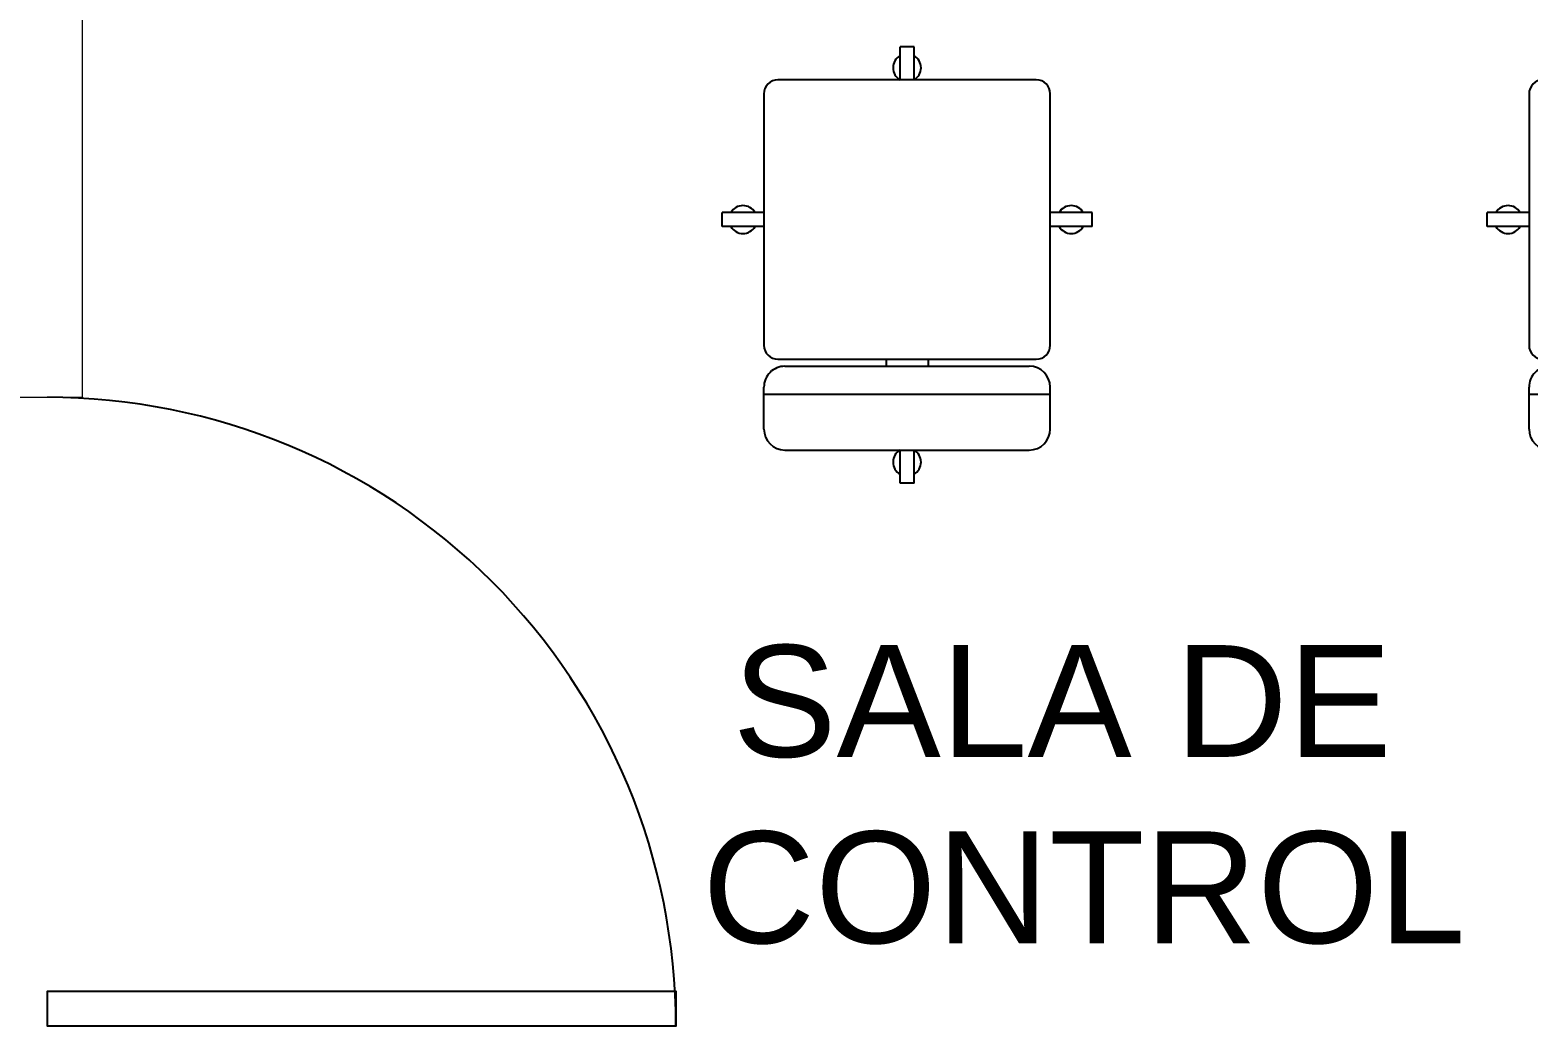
# Model space of a CAD drawing. Header units: metres. Extents: x -22.5 to 67.5, y 0 to 64.7.
# Drawn here: x 42.132 to 44.278, y 39.175 to 40.601 of the extents above; entities that cross this region are included whole.
import ezdxf

# ---------------------------------------------------------------- set-up
doc = ezdxf.new("R2010")
doc.units = ezdxf.units.M
for name, color, linetype in [('TEXTO', 7, 'Continuous'), ('XREF PB NEURO-ONCOLOGIA$0$MOBILIARIO', 161, 'Continuous'), ('XREF PB NEURO-ONCOLOGIA$0$PUERTAS', 253, 'Continuous')]:
    doc.layers.add(name, color=color, linetype=linetype)
doc.layers.add('XREF PB NEURO-ONCOLOGIA$0$MUROS DE TABLAROCA', color=150, linetype='Continuous', lineweight=13)
doc.styles.add('100 LOCALES 25', font='arial.ttf', dxfattribs={"height": 0.25})

# ---------------------------------------------------------------- blocks, each defined once
blk = doc.blocks.new('XREF PB NEURO-ONCOLOGIA$0$XREF PB NEURO-ONCOLOGIA$0$SILLGIRS')
for p, q in [((-0.01, 0.3773), (-0.01, 0.33)), ((-0.01, 0.3773), (0.01, 0.3773)), ((0.01, 0.3773), (0.01, 0.33)), ((0.175, 0.33), (-0.175, 0.33)), ((-0.205, 0.3), (-0.205, 0.24)), ((0.205, 0.3), (0.205, 0.24)), ((0.205, 0.25), (-0.205, 0.25)), ((0.185, 0.2), (-0.185, 0.2)), ((0.175, 0.21), (-0.175, 0.21)), ((-0.03, 0.2), (-0.03, 0.21)), ((0.03, 0.2), (0.03, 0.21)), ((-0.205, 0.18), (-0.205, -0.18)), ((0.205, -0.18), (0.205, 0.18)), ((-0.265, 0.01), (-0.205, 0.01)), ((-0.265, 0.01), (-0.265, -0.01)), ((0.205, 0.01), (0.265, 0.01)), ((0.265, 0.01), (0.265, -0.01)), ((-0.265, -0.01), (-0.205, -0.01)), ((0.205, -0.01), (0.265, -0.01)), ((-0.185, -0.2), (0.185, -0.2)), ((-0.01, -0.2), (-0.01, -0.2473)), ((0.01, -0.2), (0.01, -0.2473)), ((-0.01, -0.2473), (0.01, -0.2473))]:
    blk.add_line(p, q)
for centre, radius, start, end in [((0, 0.3473), 0.02, 120, 240), ((0, 0.3473), 0.02, 300, 60), ((-0.175, 0.3), 0.03, 90, 180), ((0.175, 0.3), 0.03, 0, 90), ((-0.175, 0.24), 0.03, 180, 270), ((0.175, 0.24), 0.03, 270, 0), ((-0.185, 0.18), 0.02, 90, 180), ((0.185, 0.18), 0.02, 0, 90), ((-0.235, 0), 0.02, 30, 150), ((0.235, 0), 0.02, 30, 150), ((-0.235, 0), 0.02, 210, 330), ((0.235, 0), 0.02, 210, 330), ((-0.185, -0.18), 0.02, 180, 270), ((0.185, -0.18), 0.02, 270, 0), ((0, -0.2173), 0.02, 120, 240), ((0, -0.2173), 0.02, 300, 60)]:
    blk.add_arc(centre, radius, start, end)
blk = doc.blocks.new('XREF PB NEURO-ONCOLOGIA')
at = {"layer": 'XREF PB NEURO-ONCOLOGIA$0$MUROS DE TABLAROCA'}
for p in [(6.6017, 3.1562), (8.0517, 3.0562)]:
    blk.add_line(p, (6.6017, 3.0562), dxfattribs=at)
at = {"layer": 'XREF PB NEURO-ONCOLOGIA$0$PUERTAS'}
blk.add_lwpolyline([(5.7017, 2.2062), (5.7017, 3.1062), (5.7517, 3.1062), (5.7517, 2.2062), (5.7017, 2.2062, 0.414214), (6.6017, 3.1062)], format="xyb", dxfattribs=at)
at = {"layer": 'XREF PB NEURO-ONCOLOGIA$0$MOBILIARIO', "rotation": 90}
for p in [(6.8562, 1.8751, 0), (6.8562, 0.7795, 0)]:
    blk.add_blockref('XREF PB NEURO-ONCOLOGIA$0$XREF PB NEURO-ONCOLOGIA$0$SILLGIRS', p, dxfattribs=at)

msp = doc.modelspace()

# ---------------------------------------------------------------- block references
at = {"rotation": 90}
msp.add_blockref('XREF PB NEURO-ONCOLOGIA', (45.2634, 33.4734), dxfattribs=at)

# ---------------------------------------------------------------- next in the draw order: texts
at = {"layer": 'TEXTO', "insert": (42.804, 39.7204), "char_height": 0.16, "width": 1.674895, "attachment_point": 1, "style": '100 LOCALES 25'}
msp.add_mtext('\\pxqc;SALA DE  CONTROL', dxfattribs=at)

doc.saveas('drawing.dxf')
